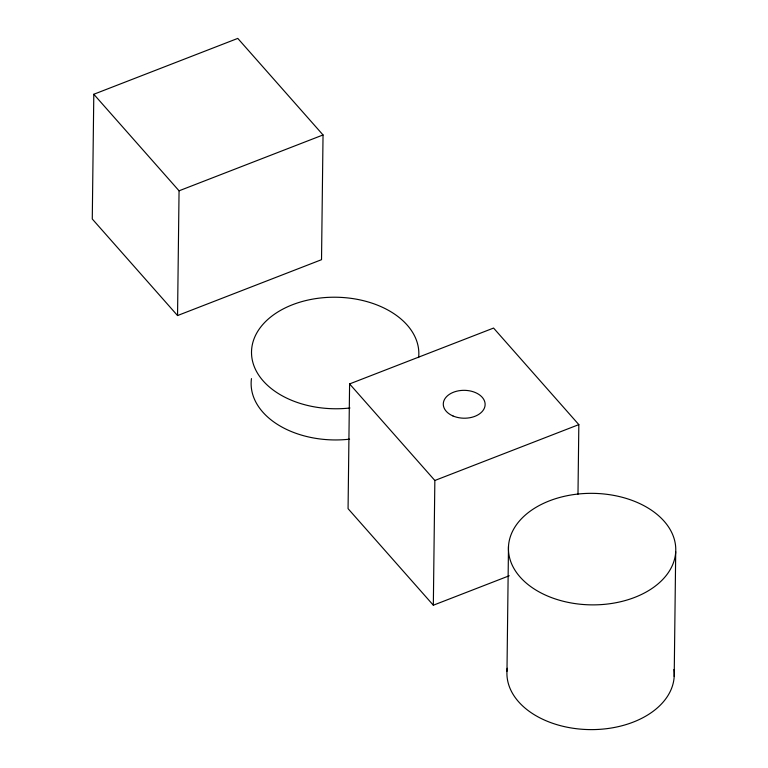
<?xml version="1.0" encoding="UTF-8"?>
<svg xmlns="http://www.w3.org/2000/svg" width="768" height="768" viewBox="0 0 768 768"><rect width="100%" height="100%" fill="white"/><g stroke="black" fill="none" stroke-linecap="round" stroke-linejoin="round"><path stroke-width="1.15" d="M93.802 94.262L92.275 218.995L177.542 315.552L321.523 259.69L323.04 134.957L237.782 38.4L93.802 94.262L179.059 190.81L177.542 315.552M577.987 494.189L578.832 424.618L493.574 328.061L349.594 383.923L348.067 508.666L433.334 605.213L509.232 575.77M433.334 605.213L434.851 480.48L349.594 383.923M506.976 671.242L508.493 546.499M674.198 676.445L675.715 551.712A83.674 55.766 0.7 0 0 552.95 499.555A83.674 55.766 0.7 0 0 547.651 596.054A83.674 55.766 0.7 0 0 675.715 551.712M179.059 190.81L323.04 134.957M434.851 480.48L578.832 424.618M349.958 407.99A83.674 55.766 0.7 0 1 251.885 357.686A83.674 55.766 0.7 0 1 334.253 297.216A83.674 55.766 0.7 0 1 418.627 357.581M349.584 439.171A83.674 55.766 0.7 0 1 251.462 378.595M673.92 669.485A83.674 55.766 0.7 0 1 590.515 729.61A83.674 55.766 0.7 0 1 507.254 668.256M452.957 415.949A20.918 13.939 0.7 0 0 485.107 405.034A20.918 13.939 0.7 0 0 454.57 391.834A20.918 13.939 0.7 0 0 452.957 415.949"/></g></svg>
